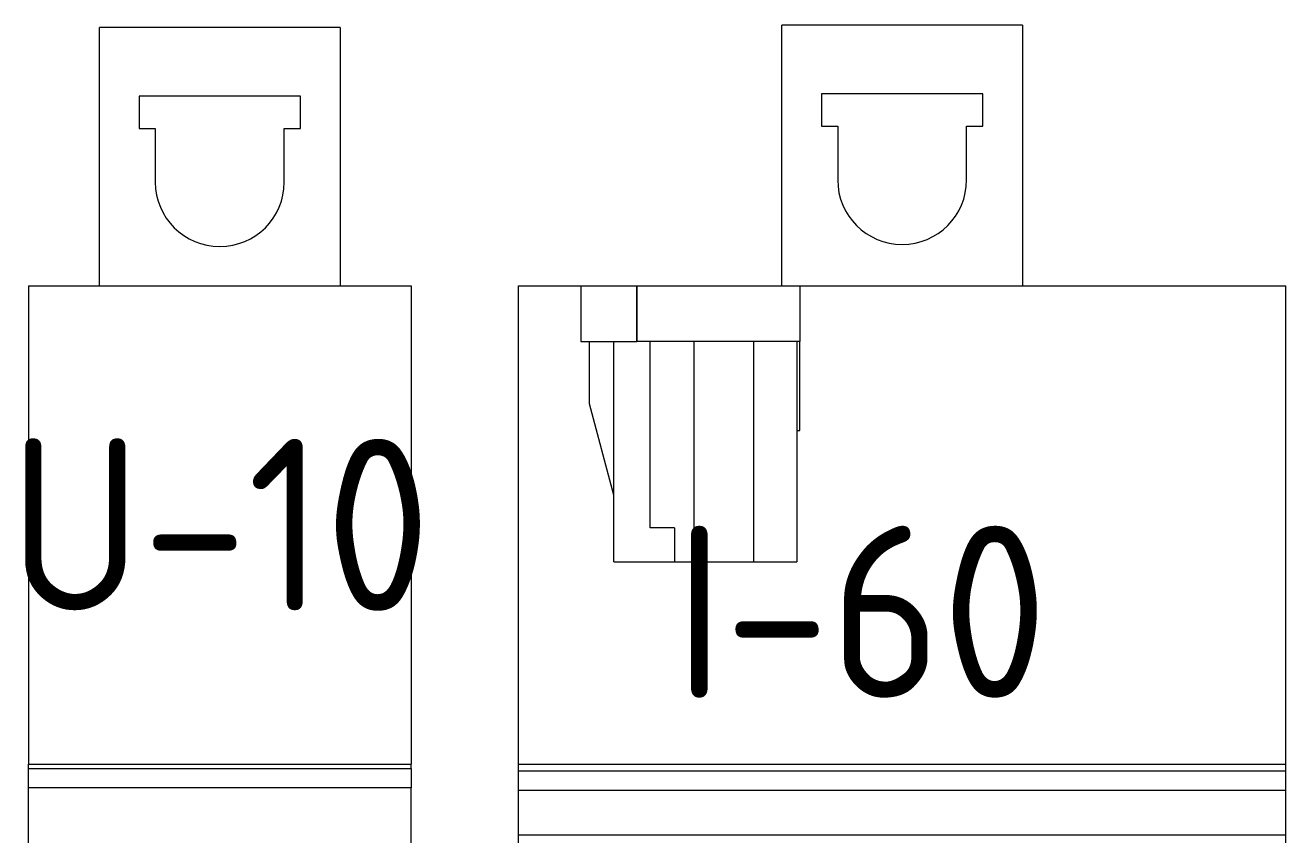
# Model space of a CAD drawing. Header units: millimetres. Extents: x 37984 to 70752, y 14140 to 37584.
# Drawn here: x 39473 to 39531.6, y 35728.6 to 35766.3 of the extents above; entities that cross this region are included whole.
import ezdxf

# ---------------------------------------------------------------- set-up
doc = ezdxf.new("R2010")
doc.units = ezdxf.units.MM
doc.set_wipeout_variables(frame=1)
doc.layers.add('! NO PLOT !', color=7, linetype='Continuous', true_color=0xff75dd, plot=False)
doc.layers.add('000-PI-Oprema', color=30, linetype='Continuous', lineweight=5)
doc.styles.add('PI0', font='isocpeur.ttf', dxfattribs={"width": 0.9})

# ---------------------------------------------------------------- blocks, each defined once
blk = doc.blocks.new('I35_48290130')
at = {"layer": '000-PI-Oprema'}
for p, q in [((47170.886, 36668.025), (47170.886, 36668.025)), ((47182.086, 36668.025), (47170.886, 36668.025)), ((47182.086, 36668.025), (47182.086, 36668.025)), ((47180.236, 36664.825), (47172.736, 36664.825)), ((47172.736, 36664.825), (47172.736, 36664.825)), ((47172.736, 36664.825), (47172.736, 36663.325)), ((47180.236, 36663.325), (47180.236, 36664.825)), ((47180.236, 36664.825), (47180.236, 36664.825)), ((47172.736, 36663.325), (47172.736, 36663.325)), ((47172.736, 36663.325), (47173.486, 36663.325)), ((47173.486, 36663.325), (47173.486, 36663.325)), ((47173.486, 36663.325), (47173.486, 36660.825)), ((47179.486, 36660.825), (47179.486, 36663.325)), ((47179.486, 36663.325), (47179.486, 36663.325)), ((47179.486, 36663.325), (47180.236, 36663.325)), ((47180.236, 36663.325), (47180.236, 36663.325)), ((47173.486, 36660.825), (47173.486, 36660.825)), ((47179.486, 36660.825), (47179.486, 36660.825))]:
    blk.add_line(p, q, dxfattribs=at)
blk.add_arc((47176.486, 36660.825), 3, 180.00002, 0, dxfattribs=at)
blk.add_wipeout([(47167.586, 36656.002), (47185.386, 36656.002), (47185.386, 36566.502), (47167.586, 36566.502)]).dxf.layer = '000-PI-Oprema'
for p, q in [((47170.886, 36656.002), (47170.886, 36668.025)), ((47182.086, 36668.025), (47182.086, 36656.002)), ((47167.586, 36656.002), (47167.586, 36656.002)), ((47167.586, 36656.002), (47185.386, 36656.002)), ((47167.586, 36656.002), (47167.586, 36633.743)), ((47168.486, 36656.002), (47168.486, 36656.002)), ((47170.167, 36656.002), (47170.167, 36656.002)), ((47170.886, 36656.002), (47170.886, 36656.002)), ((47171.467, 36656.002), (47171.467, 36656.002)), ((47173.667, 36656.002), (47173.667, 36656.002)), ((47174.967, 36656.002), (47174.967, 36656.002)), ((47180.286, 36656.002), (47180.286, 36656.002)), ((47182.086, 36656.002), (47182.086, 36656.002)), ((47185.386, 36656.002), (47185.386, 36656.002)), ((47185.386, 36656.002), (47185.386, 36633.743)), ((47167.586, 36633.743), (47185.386, 36633.743)), ((47167.586, 36633.532), (47167.586, 36633.743)), ((47185.386, 36633.532), (47185.386, 36633.743)), ((47167.586, 36633.532), (47185.386, 36633.532)), ((47167.586, 36632.639), (47167.586, 36633.532)), ((47185.386, 36633.532), (47185.386, 36632.639)), ((47185.386, 36632.639), (47167.586, 36632.639)), ((47167.586, 36589.864), (47167.586, 36632.639)), ((47185.386, 36589.864), (47185.386, 36632.639))]:
    blk.add_line(p, q, dxfattribs=at)
blk = doc.blocks.new('Socomec I-60')
at = {"layer": '000-PI-Oprema'}
for p, q in [((12.25, 56.873), (12.25, 56.873)), ((23.45, 56.873), (12.25, 56.873)), ((23.45, 56.873), (23.45, 56.873)), ((21.6, 53.673), (14.1, 53.673)), ((14.1, 53.673), (14.1, 53.673)), ((14.1, 53.673), (14.1, 52.173)), ((21.6, 52.173), (21.6, 53.673)), ((21.6, 53.673), (21.6, 53.673)), ((14.1, 52.173), (14.1, 52.173)), ((14.1, 52.173), (14.85, 52.173)), ((14.85, 52.173), (14.85, 52.173)), ((14.85, 52.173), (14.85, 49.673)), ((20.85, 49.673), (20.85, 52.173)), ((20.85, 52.173), (20.85, 52.173)), ((20.85, 52.173), (21.6, 52.173)), ((21.6, 52.173), (21.6, 52.173)), ((14.85, 49.673), (14.85, 49.673)), ((20.85, 49.673), (20.85, 49.673))]:
    blk.add_line(p, q, dxfattribs=at)
blk.add_arc((17.85, 49.673), 3, 180.00002, 0, dxfattribs=at)
blk.add_wipeout([(0, 44.75), (35.7, 44.75), (35.7, -44.75), (0, -44.75)]).dxf.layer = '000-PI-Oprema'
for p, q in [((12.25, 44.75), (12.25, 56.873)), ((23.45, 56.873), (23.45, 44.75)), ((0, 22.489), (0, 44.75)), ((0, 44.75), (0, 44.75)), ((0, 44.75), (35.7, 44.75)), ((2.9, 44.75), (2.9, 44.75)), ((2.9, 44.75), (2.9, 44.75)), ((2.9, 44.75), (2.9, 42.159)), ((5.5, 44.75), (5.5, 42.159)), ((5.5, 42.159), (5.5, 44.75)), ((5.5, 44.75), (5.5, 42.159)), ((5.5, 42.159), (5.5, 44.75)), ((12.25, 44.75), (12.25, 44.75)), ((13.085, 44.75), (13.085, 44.75)), ((13.085, 44.75), (13.085, 44.75)), ((13.085, 44.75), (13.085, 42.159)), ((23.45, 44.75), (23.45, 44.75)), ((35.7, 44.75), (35.7, 44.75)), ((35.7, 22.489), (35.7, 44.75)), ((2.9, 42.159), (2.9, 42.159)), ((2.9, 42.159), (5.5, 42.159)), ((2.9, 42.159), (2.9, 42.159)), ((3.3, 42.159), (3.3, 42.159)), ((3.3, 39.259), (3.3, 42.159)), ((3.3, 42.159), (3.3, 42.159)), ((4.44, 42.159), (4.44, 42.159)), ((4.44, 42.159), (4.44, 42.159)), ((4.44, 31.909), (4.44, 42.159)), ((4.44, 42.159), (4.44, 42.159)), ((4.44, 42.159), (4.44, 42.159)), ((13.085, 42.159), (5.5, 42.159)), ((6.12, 42.159), (6.12, 42.159)), ((6.12, 42.159), (6.12, 42.159)), ((6.12, 33.489), (6.12, 42.159)), ((6.12, 42.159), (6.12, 42.159)), ((6.12, 42.159), (6.12, 42.159)), ((8.15, 42.159), (8.15, 42.159)), ((8.15, 42.159), (8.15, 42.159)), ((8.15, 42.159), (8.15, 31.909)), ((8.15, 42.159), (8.15, 42.159)), ((8.15, 42.159), (8.15, 42.159)), ((10.94, 42.159), (10.94, 42.159)), ((10.94, 42.159), (10.94, 42.159)), ((10.94, 42.159), (10.94, 31.909)), ((10.94, 42.159), (10.94, 42.159)), ((10.94, 42.159), (10.94, 42.159)), ((12.95, 42.159), (12.95, 42.159)), ((12.95, 42.159), (12.95, 42.159)), ((12.95, 42.159), (12.95, 31.909)), ((12.95, 42.159), (12.95, 42.159)), ((12.95, 42.159), (12.95, 42.159)), ((13.085, 42.159), (13.085, 42.159)), ((13.085, 38.019), (13.085, 42.159)), ((13.085, 42.159), (13.085, 42.159)), ((13.085, 42.159), (13.085, 42.159)), ((13.085, 42.159), (13.085, 42.159)), ((3.3, 39.259), (3.3, 39.259)), ((4.44, 35.005), (3.3, 39.259)), ((3.3, 39.259), (3.3, 39.259)), ((12.95, 38.019), (12.95, 38.019)), ((12.95, 38.019), (13.085, 38.019)), ((12.95, 38.019), (12.95, 38.019)), ((13.085, 38.019), (13.085, 38.019)), ((13.085, 38.019), (13.085, 38.019)), ((4.44, 35.005), (4.44, 35.005)), ((4.44, 35.005), (4.44, 35.005)), ((6.12, 33.489), (6.12, 33.489)), ((6.12, 33.489), (6.12, 33.489)), ((7.26, 33.489), (6.12, 33.489)), ((6.12, 33.489), (6.12, 33.489)), ((6.12, 33.489), (6.12, 33.489)), ((7.26, 33.489), (7.26, 33.489)), ((7.26, 33.489), (7.26, 31.909)), ((7.26, 33.489), (7.26, 33.489)), ((7.26, 33.489), (7.26, 33.489)), ((7.26, 33.489), (7.26, 33.489)), ((4.44, 31.909), (4.44, 31.909)), ((4.44, 31.909), (7.26, 31.909)), ((4.44, 31.909), (4.44, 31.909)), ((7.26, 31.909), (7.26, 31.909)), ((7.26, 31.909), (8.15, 31.909)), ((7.26, 31.909), (7.26, 31.909)), ((7.26, 31.909), (7.26, 31.909)), ((7.26, 31.909), (7.26, 31.909)), ((8.15, 31.909), (8.15, 31.909)), ((8.15, 31.909), (8.15, 31.909)), ((8.15, 31.909), (10.94, 31.909)), ((8.15, 31.909), (8.15, 31.909)), ((8.15, 31.909), (8.15, 31.909)), ((10.94, 31.909), (10.94, 31.909)), ((10.94, 31.909), (10.94, 31.909)), ((10.94, 31.909), (12.95, 31.909)), ((10.94, 31.909), (10.94, 31.909)), ((10.94, 31.909), (10.94, 31.909)), ((12.95, 31.909), (12.95, 31.909)), ((12.95, 31.909), (12.95, 31.909)), ((0, 22.173), (0, 22.489)), ((0, 22.489), (35.7, 22.489)), ((35.7, 22.173), (35.7, 22.489)), ((0, 21.28), (0, 22.173)), ((0, 22.173), (35.7, 22.173)), ((35.7, 21.28), (35.7, 22.173)), ((0, -21.28), (0, 21.28)), ((0, 21.28), (35.7, 21.28)), ((35.7, -21.28), (35.7, 21.28)), ((0, 19.205), (35.7, 19.205))]:
    blk.add_line(p, q, dxfattribs=at)

msp = doc.modelspace()

# ---------------------------------------------------------------- block references
at = {"layer": '000-PI-Oprema'}
for name, p in [('Socomec I-60', (39495.922, 35709.406)), ('I35_48290130', (-7694.465, -901.845))]:
    msp.add_blockref(name, p, dxfattribs=at)

# ---------------------------------------------------------------- next in the draw order: texts
at = {"layer": '! NO PLOT !', "char_height": 8, "attachment_point": 5, "style": 'PI0'}
for s, insert, width in [('{\\fISOCPEUR|b0|i0|c238|p34;U-10}', (39482.022, 35743.031), 17.8), ('{\\fISOCPEUR|b0|i0|c238|p34;I-60}', (39511.861, 35738.989), 202.05953)]:
    msp.add_mtext(s, dxfattribs=dict(at, insert=insert, width=width))

doc.saveas('drawing.dxf')
